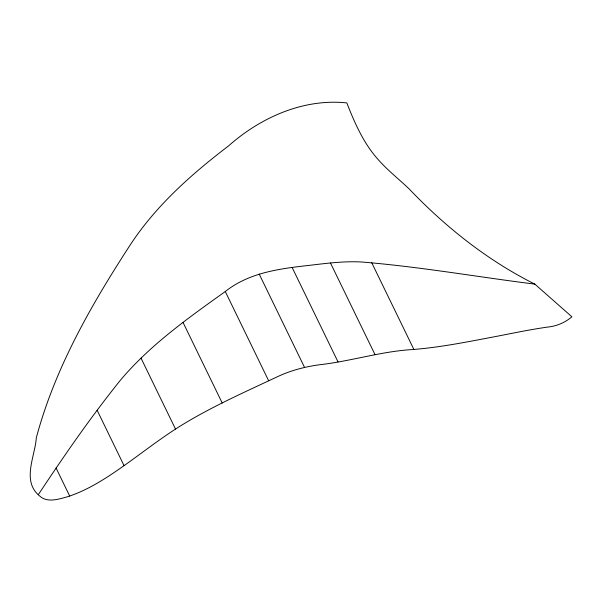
<?xml version="1.0" encoding="UTF-8"?>
<svg xmlns="http://www.w3.org/2000/svg" width="602" height="602" viewBox="0 0 602 602"><rect width="100%" height="100%" fill="white"/><g stroke="black" fill="none" stroke-linecap="round" stroke-linejoin="round"><path stroke-width="0.9" d="M38.317 494.671C64.233 455.503 91 416.78 120.438 380.171C150.109 344.946 188.065 318.127 225.283 291.526C249.612 272.164 281.164 268.492 310.963 265.173C327.593 263.164 344.306 261.118 361.087 261.96C419.285 266.603 476.912 276.89 534.824 284.114L571.9 316.795C565.09 322.619 556.572 326.224 547.654 327.074C527.299 329.949 507.215 334.426 487.01 338.166C462.441 342.869 437.767 347.557 412.799 349.536C381.254 351.32 350.943 361.245 319.594 364.744C305.176 366.716 291.225 370.313 277.883 376.506C245.006 392 211.58 406.689 180.615 425.84C159.929 438.685 140.898 453.938 120.942 467.837C104.349 479.425 86.989 490.449 67.612 496.733C58.913 499.081 47.31 503.152 39.717 496.033C21.318 481.261 35.112 456.346 36.308 437.827C54.902 368.055 91.474 304.477 130.604 244.352C156.287 205.335 191.677 174.023 228.572 145.895C260.553 117.495 303.446 98.314 346.82 102.904C354.57 122.718 363.322 142.772 377.559 158.875C387.116 169.922 398.682 178.914 409.202 188.975C445.623 227.165 487.507 260.41 534.824 284.114M371.675 262.6L413.898 349.476M330.468 262.969L375.061 354.713M292.158 267.536L338.023 361.892M259.176 274.045L304.574 367.453M225.283 291.526L268.665 380.773M183.038 322.439L222.228 403.054M140.996 358.062L175.506 429.068M97.11 410.21L124.05 465.647M56.084 468.047L69.689 496.04"/></g></svg>
